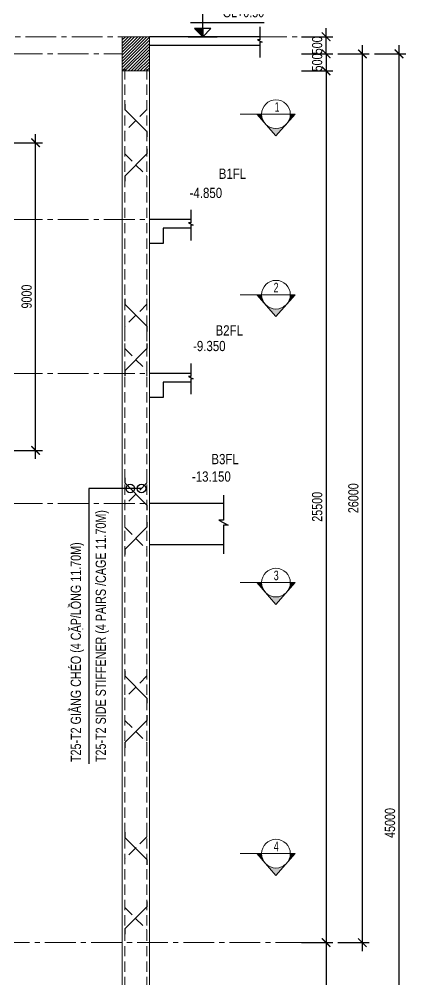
# Model space of a CAD drawing. Header units: millimetres. Extents: x 2746337 to 7547699, y -363432 to 15720.
# Drawn here: x 3098751 to 3110067, y -322496 to -294394 of the extents above; entities that cross this region are included whole.
import ezdxf
from ezdxf.enums import TextEntityAlignment as Align

# ---------------------------------------------------------------- set-up
doc = ezdxf.new("R2010")
doc.units = ezdxf.units.MM
doc.header["$LTSCALE"] = 1200
doc.header["$PDMODE"] = 3
doc.linetypes.add('CENTER2', pattern=[1.125, 0.75, -0.125, 0.125, -0.125])
doc.linetypes.add('HIDDEN', pattern=[0.375, 0.25, -0.125])
for name, color, linetype, lineweight in [('1', 9, 'Continuous', 13), ('BOUND', 3, 'Continuous', 20), ('CODE', 3, 'Continuous', 15), ('ENOTE', 2, 'Continuous', 15), ('Grid line', 160, 'CENTER2', 5), ('HIDE', 8, 'HIDDEN', 13), ('K-THUOC', 1, 'Continuous', 18), ('LEADER', 8, 'Continuous', 9), ('S-Beam - Cont', 60, 'Continuous', 25), ('T2CO', 4, 'Continuous', 30), ('T2HI', 4, 'HIDDEN', 13), ('TEXTVN', 2, 'Continuous', 20)]:
    doc.layers.add(name, color=color, linetype=linetype, lineweight=lineweight)
for name, color, linetype in [('CDC.02.DIM', 1, 'Continuous'), ('CDC.06.TEXT', 2, 'Continuous'), ('CDC.10.HATCH', 251, 'Continuous'), ('Q-Dim-line', 75, 'Continuous')]:
    doc.layers.add(name, color=color, linetype=linetype)
doc.styles.add('DB_Arial', font='arial.ttf', dxfattribs={"width": 0.8})
doc.styles.add('SMTEXT', font='arial.ttf', dxfattribs={"width": 0.75})
doc.styles.add('TEXTVN', font='VHELVCN.TTF', dxfattribs={"width": 0.8})
doc.dimstyles.new('BSV1-100', dxfattribs={"dimtxt": 300, "dimasz": 250, "dimexe": 200, "dimexo": 0, "dimgap": 108, "dimtad": 1, "dimdec": 0, "dimdsep": 46, "dimtxsty": 'SMTEXT', "dimblk": 'ARCHTICK', "dimcen": 100, "dimdle": 250, "dimclrd": 256, "dimclre": 256, "dimclrt": 1, "dimadec": 0, "dimazin": 0, "dimtfac": 1, "dimtdec": 0, "dimtix": 1, "dimtmove": 2, "dimatfit": 3, "dimfxl": 720, "dimfxlon": 1, "dimtolj": 1, "dimtzin": 0, "dimarcsym": 0})
doc.dimstyles.new('BSV25', dxfattribs={"dimtxt": 300, "dimasz": 250, "dimexe": 200, "dimexo": 0, "dimgap": 108, "dimtad": 1, "dimdec": 0, "dimlfac": 0.25, "dimdsep": 46, "dimtxsty": 'SMTEXT', "dimblk": 'ARCHTICK', "dimcen": 100, "dimdle": 250, "dimclrd": 256, "dimclre": 256, "dimclrt": 2, "dimadec": 0, "dimazin": 0, "dimtfac": 1, "dimtdec": 0, "dimtix": 1, "dimtmove": 2, "dimatfit": 3, "dimfxl": 800, "dimfxlon": 1, "dimtolj": 1, "dimtzin": 0, "dimarcsym": 0})

# ---------------------------------------------------------------- blocks, each defined once
blk = doc.blocks.new('_ArchTick')
at = {"color": 0, "linetype": 'ByBlock', "const_width": 0.15}
blk.add_lwpolyline([(-0.5, -0.5), (0.5, 0.5)], dxfattribs=at)
blk = doc.blocks.new('tag_cd')
at = {"layer": 'CDC.10.HATCH'}
blk.add_hatch(color=256, dxfattribs=at).paths.add_polyline_path([(180, 240), (420, 0), (420, 240)])
at = {"layer": 'CDC.02.DIM'}
for points in [[(420, 240), (420, 0), (660, 240), (180, 240), (420, 0), (420, 1020)], [(60, 420), (2220, 420)], [(0, 0), (840, 0)]]:
    blk.add_lwpolyline(points, dxfattribs=at)
at = {"layer": 'CDC.06.TEXT', "ltscale": 0.5, "style": 'SMTEXT', "width": 0.75}
blk.add_attdef('CD', text='', height=300, dxfattribs=at).set_placement((2220, 570), align=Align.RIGHT)
blk = doc.blocks.new('*D1908')
at = {"layer": 'Defpoints', "color": 0, "transparency": 16777216}
for p in [(3070676, -295408), (3070113, -300258), (3102823, -300258)]:
    blk.add_point(p, dxfattribs=at)
at = {"layer": 'K-THUOC', "lineweight": -2, "transparency": 16777216}
for p, q in [((3070113, -295158), (3070113, -300508)), ((3070676, -295408), (3069913, -295408)), ((3070833, -300258), (3069913, -300258))]:
    blk.add_line(p, q, dxfattribs=at)
at = {"layer": 'K-THUOC', "lineweight": -2, "transparency": 16777216, "xscale": 250, "yscale": 250, "zscale": 250}
for p, rotation in [((3070113, -295408), 90), ((3070113, -300258), 270)]:
    blk.add_blockref('_ArchTick', p, dxfattribs=dict(at, rotation=rotation))
at = {"layer": 'K-THUOC', "color": 1, "transparency": 16777216, "insert": (3069852, -297833), "char_height": 300, "attachment_point": 5, "rotation": 90, "style": 'SMTEXT'}
blk.add_mtext('\\A1;4850', dxfattribs=at)
blk = doc.blocks.new('*D1909')
at = {"layer": 'Defpoints', "color": 0, "transparency": 16777216}
for p in [(3102823, -300258), (3070113, -304758), (3102807, -304758)]:
    blk.add_point(p, dxfattribs=at)
at = {"layer": 'K-THUOC', "lineweight": -2, "transparency": 16777216}
for p, q in [((3070113, -300008), (3070113, -305008)), ((3070833, -300258), (3069913, -300258)), ((3070833, -304758), (3069913, -304758))]:
    blk.add_line(p, q, dxfattribs=at)
at = {"layer": 'K-THUOC', "lineweight": -2, "transparency": 16777216, "xscale": 250, "yscale": 250, "zscale": 250}
for p, rotation in [((3070113, -300258), 90), ((3070113, -304758), 270)]:
    blk.add_blockref('_ArchTick', p, dxfattribs=dict(at, rotation=rotation))
at = {"layer": 'K-THUOC', "color": 1, "transparency": 16777216, "insert": (3069852, -302508), "char_height": 300, "attachment_point": 5, "rotation": 90, "style": 'SMTEXT'}
blk.add_mtext('\\A1;4500', dxfattribs=at)
blk = doc.blocks.new('*D1910')
at = {"layer": 'Defpoints', "color": 0, "transparency": 16777216}
for p in [(3101550, -304758), (3070113, -308558), (3102807, -308558)]:
    blk.add_point(p, dxfattribs=at)
at = {"layer": 'K-THUOC', "lineweight": -2, "transparency": 16777216}
for p, q in [((3070113, -304508), (3070113, -308808)), ((3070833, -304758), (3069913, -304758)), ((3070833, -308558), (3069913, -308558))]:
    blk.add_line(p, q, dxfattribs=at)
at = {"layer": 'K-THUOC', "lineweight": -2, "transparency": 16777216, "xscale": 250, "yscale": 250, "zscale": 250}
for p, rotation in [((3070113, -304758), 90), ((3070113, -308558), 270)]:
    blk.add_blockref('_ArchTick', p, dxfattribs=dict(at, rotation=rotation))
at = {"layer": 'K-THUOC', "color": 1, "transparency": 16777216, "insert": (3069852, -306658), "char_height": 300, "attachment_point": 5, "rotation": 90, "style": 'SMTEXT'}
blk.add_mtext('\\A1;3800', dxfattribs=at)
blk = doc.blocks.new('*D1922')
at = {"layer": 'Defpoints', "color": 0, "transparency": 16777216}
for p in [(3088151, -298009), (3099231, -298009), (3088151, -307009)]:
    blk.add_point(p, dxfattribs=at)
at = {"layer": 'K-THUOC', "lineweight": -2, "transparency": 16777216}
for p, q in [((3099231, -307259), (3099231, -297759)), ((3098511, -298009), (3099431, -298009)), ((3098511, -307009), (3099431, -307009))]:
    blk.add_line(p, q, dxfattribs=at)
at = {"layer": 'K-THUOC', "lineweight": -2, "transparency": 16777216, "xscale": 250, "yscale": 250, "zscale": 250}
for p, rotation in [((3099231, -298009), 90), ((3099231, -307009), 270)]:
    blk.add_blockref('_ArchTick', p, dxfattribs=dict(at, rotation=rotation))
at = {"layer": 'K-THUOC', "color": 1, "transparency": 16777216, "insert": (3098970, -302509), "char_height": 300, "attachment_point": 5, "rotation": 90, "style": 'SMTEXT'}
blk.add_mtext('\\A1;9000', dxfattribs=at)
blk = doc.blocks.new('SIGSEC')
at = {"layer": '1', "lineweight": 9}
h = blk.add_hatch(color=256, dxfattribs=at)
h.dxf.hatch_style = 1
h.paths.add_polyline_path([(-420, 0), (-560, 0), (-315, -278, -0.182676)])
h = blk.add_hatch(color=256, dxfattribs=at)
h.dxf.hatch_style = 1
h.paths.add_polyline_path([(560, 0), (420, 0, -0.182676), (315, -278)])
h = blk.add_hatch(color=256, dxfattribs=at)
h.dxf.hatch_style = 1
h.paths.add_polyline_path([(315, -278, -0.451416), (-315, -278), (0, -635)])
at = {"layer": '1', "lineweight": 9, "elevation": 0}
blk.add_lwpolyline([(1050, 0), (-560, 0), (0, -635), (560, 0)], dxfattribs=at)
at = {"layer": '1', "lineweight": 9}
blk.add_circle((0, 0), 420, dxfattribs=at)
at = {"layer": 'BOUND', "lineweight": 9, "style": 'TEXTVN', "width": 0.8}
blk.add_attdef('SEC', text='', height=280, dxfattribs=at).set_placement((0, 210, 0), align=Align.MIDDLE_CENTER)
blk = doc.blocks.new('*D1936')
at = {"layer": 'Defpoints', "color": 0, "transparency": 16777216}
for p in [(3102566, -294908), (3107734, -294908), (3102566, -295408)]:
    blk.add_point(p, dxfattribs=at)
at = {"layer": 'K-THUOC', "lineweight": -2, "transparency": 16777216}
for p, q in [((3107734, -294908), (3107734, -294658)), ((3107014, -294908), (3107934, -294908)), ((3107734, -295408), (3107734, -294908)), ((3107014, -295408), (3107934, -295408)), ((3107734, -295408), (3107734, -295658))]:
    blk.add_line(p, q, dxfattribs=at)
at = {"layer": 'K-THUOC', "lineweight": -2, "transparency": 16777216, "xscale": 250, "yscale": 250, "zscale": 250}
for p, rotation in [((3107734, -294908), 270), ((3107734, -295408), 90)]:
    blk.add_blockref('_ArchTick', p, dxfattribs=dict(at, rotation=rotation))
at = {"layer": 'K-THUOC', "color": 1, "transparency": 16777216, "insert": (3107473, -295158), "char_height": 300, "attachment_point": 5, "rotation": 90, "style": 'SMTEXT'}
blk.add_mtext('\\A1;500', dxfattribs=at)
blk = doc.blocks.new('*D1937')
at = {"layer": 'Defpoints', "color": 0, "transparency": 16777216}
for p in [(3102566, -295408), (3102566, -295908), (3107734, -295908)]:
    blk.add_point(p, dxfattribs=at)
at = {"layer": 'K-THUOC', "lineweight": -2, "transparency": 16777216}
for p, q in [((3107734, -295408), (3107734, -295158)), ((3107014, -295408), (3107934, -295408)), ((3107734, -295408), (3107734, -295908)), ((3107014, -295908), (3107934, -295908)), ((3107734, -295908), (3107734, -296158))]:
    blk.add_line(p, q, dxfattribs=at)
at = {"layer": 'K-THUOC', "lineweight": -2, "transparency": 16777216, "xscale": 250, "yscale": 250, "zscale": 250}
for p, rotation in [((3107734, -295408), 270), ((3107734, -295908), 90)]:
    blk.add_blockref('_ArchTick', p, dxfattribs=dict(at, rotation=rotation))
at = {"layer": 'K-THUOC', "color": 1, "transparency": 16777216, "insert": (3107473, -295658), "char_height": 300, "attachment_point": 5, "rotation": 90, "style": 'SMTEXT'}
blk.add_mtext('\\A1;500', dxfattribs=at)
blk = doc.blocks.new('*D1938')
at = {"layer": 'Defpoints', "color": 0, "transparency": 16777216}
for p in [(3102566, -295908), (3097019, -321408), (3107734, -321408)]:
    blk.add_point(p, dxfattribs=at)
at = {"layer": 'K-THUOC', "lineweight": -2, "transparency": 16777216}
for p, q in [((3107734, -295658), (3107734, -321658)), ((3107014, -295908), (3107934, -295908)), ((3107014, -321408), (3107934, -321408))]:
    blk.add_line(p, q, dxfattribs=at)
at = {"layer": 'K-THUOC', "lineweight": -2, "transparency": 16777216, "xscale": 250, "yscale": 250, "zscale": 250}
for p, rotation in [((3107734, -295908), 90), ((3107734, -321408), 270)]:
    blk.add_blockref('_ArchTick', p, dxfattribs=dict(at, rotation=rotation))
at = {"layer": 'K-THUOC', "color": 1, "transparency": 16777216, "insert": (3107473, -308658), "char_height": 300, "attachment_point": 5, "rotation": 90, "style": 'SMTEXT'}
blk.add_mtext('\\A1;25500', dxfattribs=at)
blk = doc.blocks.new('*D1939')
at = {"layer": 'Defpoints', "color": 0, "transparency": 16777216}
for p in [(3097019, -321408), (3098591, -340408), (3107734, -340408)]:
    blk.add_point(p, dxfattribs=at)
at = {"layer": 'K-THUOC', "lineweight": -2, "transparency": 16777216}
for p, q in [((3107734, -321158), (3107734, -340658)), ((3107014, -321408), (3107934, -321408)), ((3107014, -340408), (3107934, -340408))]:
    blk.add_line(p, q, dxfattribs=at)
at = {"layer": 'K-THUOC', "lineweight": -2, "transparency": 16777216, "xscale": 250, "yscale": 250, "zscale": 250}
for p, rotation in [((3107734, -321408), 90), ((3107734, -340408), 270)]:
    blk.add_blockref('_ArchTick', p, dxfattribs=dict(at, rotation=rotation))
at = {"layer": 'K-THUOC', "color": 1, "transparency": 16777216, "insert": (3107473, -330908), "char_height": 300, "attachment_point": 5, "rotation": 90, "style": 'SMTEXT'}
blk.add_mtext('\\A1;19000', dxfattribs=at)
blk = doc.blocks.new('*D1940')
at = {"layer": 'Defpoints', "color": 0, "transparency": 16777216}
for p in [(3101766, -295408), (3108795, -295408), (3097019, -321408)]:
    blk.add_point(p, dxfattribs=at)
at = {"layer": 'K-THUOC', "lineweight": -2, "transparency": 16777216}
for p, q in [((3108795, -321658), (3108795, -295158)), ((3108075, -295408), (3108995, -295408)), ((3108075, -321408), (3108995, -321408))]:
    blk.add_line(p, q, dxfattribs=at)
at = {"layer": 'K-THUOC', "lineweight": -2, "transparency": 16777216, "xscale": 250, "yscale": 250, "zscale": 250}
for p, rotation in [((3108795, -295408), 90), ((3108795, -321408), 270)]:
    blk.add_blockref('_ArchTick', p, dxfattribs=dict(at, rotation=rotation))
at = {"layer": 'K-THUOC', "color": 1, "transparency": 16777216, "insert": (3108533, -308408), "char_height": 300, "attachment_point": 5, "rotation": 90, "style": 'SMTEXT'}
blk.add_mtext('\\A1;26000', dxfattribs=at)
blk = doc.blocks.new('*D1941')
at = {"layer": 'Defpoints', "color": 0, "transparency": 16777216}
for p in [(3101766, -295408), (3101766, -340408), (3109867, -340408)]:
    blk.add_point(p, dxfattribs=at)
at = {"layer": 'K-THUOC', "lineweight": -2, "transparency": 16777216}
for p, q in [((3109867, -295158), (3109867, -340658)), ((3109147, -295408), (3110067, -295408)), ((3109147, -340408), (3110067, -340408))]:
    blk.add_line(p, q, dxfattribs=at)
at = {"layer": 'K-THUOC', "lineweight": -2, "transparency": 16777216, "xscale": 250, "yscale": 250, "zscale": 250}
for p, rotation in [((3109867, -295408), 90), ((3109867, -340408), 270)]:
    blk.add_blockref('_ArchTick', p, dxfattribs=dict(at, rotation=rotation))
at = {"layer": 'K-THUOC', "color": 1, "transparency": 16777216, "insert": (3109605, -317908), "char_height": 300, "attachment_point": 5, "rotation": 90, "style": 'SMTEXT'}
blk.add_mtext('\\A1;45000', dxfattribs=at)

msp = doc.modelspace()

# ---------------------------------------------------------------- hatches: boundary and pattern name
at = {"layer": 'CDC.10.HATCH'}
h = msp.add_hatch(dxfattribs=at)
h.set_pattern_fill('ANSI31', color=256, scale=20)
h.set_pattern_definition([(45, (314908.18, -305164.65), (-44.9012806, 44.9012806), [])])
h.paths.add_polyline_path([(3101765.9, -295908.3), (3102565.9, -295908.3), (3102565.9, -294908.3), (3101765.9, -294908.3)])

# ---------------------------------------------------------------- linework, layer by layer
at = {"layer": 'BOUND'}
for points in [[(3101765.9, -295908.3), (3102565.9, -295908.3), (3102565.9, -294908.3), (3101765.9, -294908.3)], [(3101765.9, -340408.3), (3102565.9, -340408.3), (3102565.9, -295908.3), (3101765.9, -295908.3)]]:
    msp.add_lwpolyline(points, close=True, dxfattribs=at)
at = {"layer": 'BOUND', "lineweight": 20}
msp.add_lwpolyline([(3102565.9, -299758.3), (3102565.9, -295908.3), (3101765.9, -295908.3), (3101765.9, -340408.3), (3102565.9, -340408.3), (3102565.9, -314958.3)], dxfattribs=at)
at = {"layer": 'CODE'}
for points in [[(3103215.5, -300258.3, 0, 0, 0), (3104289.5, -300258.3, 0, 0, 0), (3103752.5, -300258.3, 0, 660, 0), (3103752.5, -299928.3, 0, 0, 0), (3103752.5, -299728.3, 0, 0, 0), (3104752.5, -299728.3, 0, 0, 0)], [(3103215.5, -304758.3, 0, 0, 0), (3104289.5, -304758.3, 0, 0, 0), (3103752.5, -304758.3, 0, 660, 0), (3103752.5, -304428.3, 0, 0, 0), (3103752.5, -304228.3, 0, 0, 0), (3104752.5, -304228.3, 0, 0, 0)], [(3103215.5, -308558.3, 0, 0, 0), (3104289.5, -308558.3, 0, 0, 0), (3103752.5, -308558.3, 0, 660, 0), (3103752.5, -308228.3, 0, 0, 0), (3103752.5, -308028.3, 0, 0, 0), (3104752.5, -308028.3, 0, 0, 0)]]:
    msp.add_lwpolyline(points, format="xyseb", dxfattribs=at)
at = {"layer": 'Grid line', "color": 2}
for p, q in [((3066131.5, -295408.3), (3101765.9, -295408.3)), ((3066131.5, -300258.3), (3102650.3, -300258.3)), ((3066131.5, -304758.3), (3102634.3, -304758.3)), ((3066131.5, -308558.3), (3102634.3, -308558.3))]:
    msp.add_line(p, q, dxfattribs=at)
at = {"layer": 'Grid line'}
msp.add_line((3107156.3, -321408.3), (3071488.2, -321408.3), dxfattribs=at)
msp.add_lwpolyline([(3080037.9, -294908.3), (3106955.2, -294908.3)], dxfattribs=at)
at = {"layer": 'HIDE'}
for p, q in [((3101840.9, -295858.3), (3101840.9, -340208.3)), ((3102490.9, -295858.3), (3102490.9, -340208.3))]:
    msp.add_line(p, q, dxfattribs=at)
at = {"layer": 'Q-Dim-line'}
for points in [[(3105789.5, -294617.6), (3105789.5, -294998.7), (3105722.4, -294998.7), (3105861.1, -295069.3), (3105789.5, -295069.3), (3105789.5, -295516.5)], [(3103769.9, -299967.6), (3103769.9, -300348.7), (3103702.9, -300348.7), (3103841.6, -300419.3), (3103769.9, -300419.3), (3103769.9, -300866.5)], [(3103769.9, -304467.6), (3103769.9, -304848.7), (3103702.9, -304848.7), (3103841.6, -304919.3), (3103769.9, -304919.3), (3103769.9, -305366.5)], [(3104730.9, -308319.7), (3104726.3, -309050.2), (3104592.1, -309050.2), (3104869.6, -309191.5), (3104726.3, -309191.5), (3104730.9, -310034.7)]]:
    msp.add_lwpolyline(points, dxfattribs=at)
at = {"layer": 'S-Beam - Cont'}
for points in [[(3105782.6, -294908.3), (3104089.3, -294908.3), (3104089.3, -294908.3), (3102565.9, -294908.3)], [(3102565.9, -295158.3), (3104339.3, -295158.3), (3104339.3, -295158.3), (3105782.6, -295158.3)], [(3103763.1, -300258.3), (3102565.9, -300258.3)], [(3103763.1, -300508.3), (3102965.9, -300508.3), (3102965.9, -300958.3), (3102565.9, -300958.3)], [(3103763.1, -304758.3), (3102565.9, -304758.3)], [(3103763.1, -305008.3), (3102965.9, -305008.3), (3102965.9, -305458.3), (3102565.9, -305458.3)], [(3104730.9, -308558.3), (3102565.9, -308558.3)], [(3102565.9, -309758.3), (3104730.9, -309758.3)]]:
    msp.add_lwpolyline(points, dxfattribs=at)
at = {"layer": 'T2CO'}
for points in [[(3101840.9, -296883.3), (3101840.9, -297033.3), (3102490.9, -297683.3), (3102490.9, -297833.3)], [(3102490.9, -298183.3), (3102490.9, -298333.3), (3101840.9, -298983.3), (3101840.9, -299133.3)], [(3101840.9, -302578.4), (3101840.9, -302728.4), (3102490.9, -303378.4), (3102490.9, -303528.4)], [(3102490.9, -303878.4), (3102490.9, -304028.4), (3101840.9, -304678.4), (3101840.9, -304828.4)], [(3101840.9, -307808.9), (3101840.9, -307958.9), (3102490.9, -308608.9), (3102490.9, -308758.9)], [(3102490.9, -309108.9), (3102490.9, -309258.9), (3101840.9, -309908.9), (3101840.9, -310058.9)], [(3101840.9, -313457.8), (3101840.9, -313607.8), (3102490.9, -314257.8), (3102490.9, -314407.8)], [(3102490.9, -314757.8), (3102490.9, -314907.8), (3101840.9, -315557.8), (3101840.9, -315707.8)], [(3101840.9, -318181.2), (3101840.9, -318331.2), (3102490.9, -318981.2), (3102490.9, -319131.2)], [(3102490.9, -320207.6), (3102490.9, -320357.6), (3101840.9, -321007.6), (3101840.9, -321157.6)]]:
    msp.add_lwpolyline(points, dxfattribs=at)
at = {"layer": 'T2HI'}
for points in [[(3102490.9, -296883.3), (3102490.9, -297033.3), (3101840.9, -297683.3), (3101840.9, -297833.3)], [(3101840.9, -298183.3), (3101840.9, -298333.3), (3102490.9, -298983.3), (3102490.9, -299133.3)], [(3102490.9, -302578.4), (3102490.9, -302728.4), (3101840.9, -303378.4), (3101840.9, -303528.4)], [(3101840.9, -303878.4), (3101840.9, -304028.4), (3102490.9, -304678.4), (3102490.9, -304828.4)], [(3102490.9, -307808.9), (3102490.9, -307958.9), (3101840.9, -308608.9), (3101840.9, -308758.9)], [(3101840.9, -309108.9), (3101840.9, -309258.9), (3102490.9, -309908.9), (3102490.9, -310058.9)], [(3102490.9, -313457.8), (3102490.9, -313607.8), (3101840.9, -314257.8), (3101840.9, -314407.8)], [(3101840.9, -314757.8), (3101840.9, -314907.8), (3102490.9, -315557.8), (3102490.9, -315707.8)], [(3102490.9, -318158.9), (3102490.9, -318308.9), (3101840.9, -318958.9), (3101840.9, -319108.9)], [(3101840.9, -320230), (3101840.9, -320380), (3102490.9, -321030), (3102490.9, -321180)]]:
    msp.add_lwpolyline(points, dxfattribs=at)

# ---------------------------------------------------------------- block references
at = {"layer": '1', "lineweight": 20}
ref = msp.add_blockref('SIGSEC', (3106266.8, -297173.7), dxfattribs=dict(at, xscale=-1))
ref.add_attrib('SEC', '1', dxfattribs={"layer": 'BOUND', "lineweight": 9, "height": 280, "style": 'TEXTVN', "width": 0.8}).set_placement((3106300.8, -296963.7, 0), align=Align.MIDDLE_CENTER)
ref = msp.add_blockref('SIGSEC', (3106266.8, -302453.7), dxfattribs=dict(at, xscale=-1))
ref.add_attrib('SEC', '2', dxfattribs={"layer": 'BOUND', "lineweight": 9, "height": 280, "style": 'TEXTVN', "width": 0.8}).set_placement((3106271, -302243.7, 0), align=Align.MIDDLE_CENTER)
ref = msp.add_blockref('SIGSEC', (3106266.8, -310877.3), dxfattribs=dict(at, xscale=-1))
ref.add_attrib('SEC', '3', dxfattribs={"layer": 'BOUND', "lineweight": 9, "height": 280, "style": 'TEXTVN', "width": 0.8}).set_placement((3106273.4, -310667.3, 0), align=Align.MIDDLE_CENTER)
ref = msp.add_blockref('SIGSEC', (3106266.8, -318805.5, 0), dxfattribs=dict(at, xscale=-1))
ref.add_attrib('SEC', '4', dxfattribs={"layer": 'BOUND', "lineweight": 9, "height": 280, "style": 'TEXTVN', "width": 0.8}).set_placement((3106274.5, -318595.5, 0), align=Align.MIDDLE_CENTER)
at = {"layer": 'ENOTE'}
msp.add_blockref('tag_cd', (3103701.2, -294908.3), dxfattribs=at).add_auto_attribs({'CD': 'GL+0.50'})

# ---------------------------------------------------------------- texts
at = {"layer": 'ENOTE', "style": 'DB_Arial', "width": 0.8}
for s, p in [('-4.850', (3103739.8, -299625.3)), ('-9.350', (3103840.1, -304104.7)), ('-13.150', (3103807, -307923.1))]:
    msp.add_text(s, height=300, dxfattribs=at).set_placement(p)
at = {"layer": 'TEXTVN', "style": 'DB_Arial', "width": 0.8}
for s, p in [('B1FL', (3104593.2, -299066.2)), ('B2FL', (3104498.7, -303648.5)), ('B3FL', (3104376.7, -307412.7))]:
    msp.add_text(s, height=300, dxfattribs=at).set_placement(p)
at = {"layer": 'TEXTVN', "lineweight": 20, "style": 'SMTEXT', "width": 0.75}
for s, p in [('T25-T2 SIDE STIFFENER (4 PAIRS /CAGE 11.70M)', (3101288.8, -316125.8)), ('T25-T2 GIẰNG CHÉO (4 CẶP/LỒNG 11.70M)', (3100558.8, -316125.8))]:
    msp.add_text(s, height=300, rotation=90, dxfattribs=at).set_placement(p)

# ---------------------------------------------------------------- dimensions: what is measured, and where the dimension line sits
at = {"layer": 'K-THUOC'}
for base, p1, p2, picture, middle in [((3107733.8, -294908.3), (3102565.9, -295408.3), (3102565.9, -294908.3), '*D1936', (3107472.6, -295158.3)), ((3070113.3, -300258.3), (3070675.7, -295408.3), (3102822.7, -300258.3), '*D1908', (3069852.1, -297833.3)), ((3108794.6, -295408.3), (3097019.2, -321408.3), (3101765.9, -295408.3), '*D1940', (3108533.5, -308408.3)), ((3109866.5, -340408.3), (3101765.9, -295408.3), (3101765.9, -340408.3), '*D1941', (3109605.4, -317908.3)), ((3107733.8, -295908.3), (3102565.9, -295408.3), (3102565.9, -295908.3), '*D1937', (3107472.6, -295658.3)), ((3107733.8, -321408.3), (3102565.9, -295908.3), (3097019.2, -321408.3), '*D1938', (3107472.6, -308658.3)), ((3099231.2, -298008.6), (3088151.5, -307008.6), (3088151.5, -298008.6), '*D1922', (3098970, -302508.6)), ((3070113.3, -304758.3), (3102822.7, -300258.3), (3102806.7, -304758.3), '*D1909', (3069852.1, -302508.3)), ((3070113.3, -308558.3), (3101550.2, -304758.3), (3102806.7, -308558.3), '*D1910', (3069852, -306658.3)), ((3107733.8, -340408.3), (3097019.2, -321408.3), (3098590.9, -340408.3), '*D1939', (3107472.6, -330908.3))]:
    dim = msp.add_linear_dim(base=base, p1=p1, p2=p2, angle=90, dimstyle='BSV1-100', dxfattribs=at)
    dim.commit()
    dim.dimension.update_dxf_attribs({"geometry": picture, "text_midpoint": middle})

# ---------------------------------------------------------------- leaders
at = {"layer": 'LEADER'}
for points in [[(3102328.4, -308121.4), (3100785.8, -308121.4), (3100785.8, -316121.4)], [(3102003.4, -308121.4), (3100785.8, -308121.4), (3100785.8, -316173.7)]]:
    msp.add_leader(points, dimstyle='BSV25', override={"dimldrblk": 'Origin'}, dxfattribs=at)

doc.saveas('drawing.dxf')
